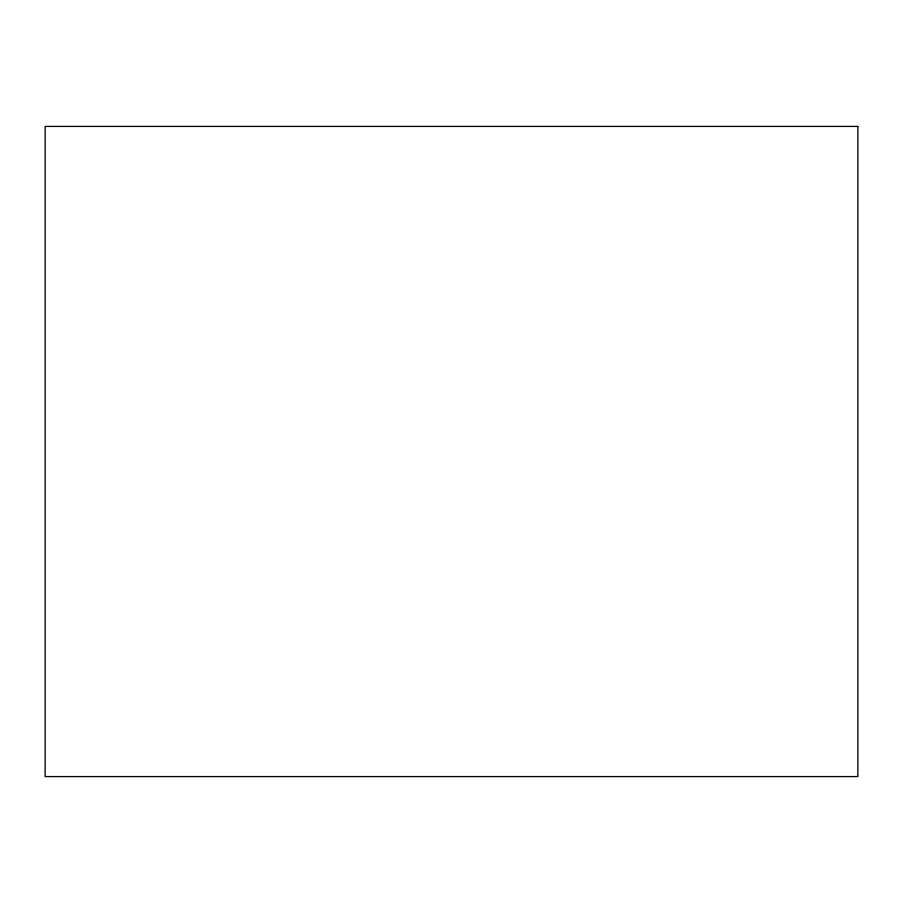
<?xml version="1.0" encoding="UTF-8"?>
<svg xmlns="http://www.w3.org/2000/svg" width="903" height="903" viewBox="0 0 903 903"><rect width="100%" height="100%" fill="white"/><g stroke="black" fill="none" stroke-linecap="round" stroke-linejoin="round"><path stroke-width="1.35" d="M857.85 126.42L45.15 126.42L45.15 776.58L857.85 776.58L857.85 126.42"/></g></svg>
